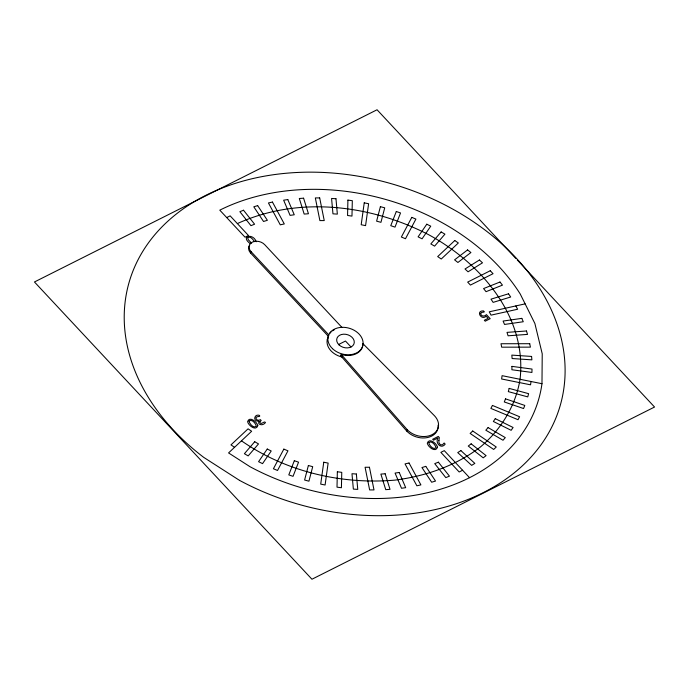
<?xml version="1.0" encoding="UTF-8"?>
<svg xmlns="http://www.w3.org/2000/svg" width="689" height="689" viewBox="0 0 689 689"><rect width="100%" height="100%" fill="white"/><g stroke="black" fill="none" stroke-linecap="round" stroke-linejoin="round"><path stroke-width="1.03" d="M234.544 447.316L230.979 444.887L248.074 428.834L251.64 431.262L228.567 452.931L250.012 466.711A201.765 150.176 15.8 0 0 541.976 383.713L542.226 353.81L534.888 323.52L520.238 294.014A201.765 150.176 15.8 0 0 219.791 210.154L245.034 237.205L248.462 235.483L230.152 215.864L226.724 217.586M531.012 381.508L530.556 384.824L501.626 378.993L502.083 375.669L541.976 383.713M327.327 339.668L328.86 334.966L250.985 251.545A8.966 6.675 15.8 0 1 252.286 242.158A8.966 6.675 15.8 0 1 264.688 244.655L341.839 327.301M328.455 336.404L250.581 252.984L250.985 251.545M438.075 425.113A17.931 13.349 15.8 0 1 427.154 437.618A17.931 13.349 15.8 0 1 406.811 431.125L340.805 355.86L341.21 354.422L343.432 355.042A17.931 13.349 15.8 0 0 362.81 345.301L362.827 343.553L434.621 415.906A17.931 13.349 15.8 0 1 432.02 434.69A17.931 13.349 15.8 0 1 407.216 429.686L341.21 354.422M406.811 431.125L407.216 429.686M338.626 344.483L345.482 341.046L351.028 346.989M462.603 470.26L459.175 471.982L440.865 452.363L444.284 450.64L469.536 477.692M237.361 223.589C298.208 195.814 370.536 204.59 428.799 234.785C480.707 263.052 527.197 316.596 520.057 379.294C515.63 406.088 500.912 429.729 480.267 447.101C455.446 466.014 425.501 476.22 394.771 480.138C341.227 484.686 285.754 471.655 241.46 440.814M525.121 303.866L489.259 311.824L491.05 315.14L517.628 309.249L515.828 305.925M340.805 355.86L342.287 356.273M251.649 243.191L248.402 239.867L247.652 237.869C250.21 235.302 253.164 239.936 254.637 241.667M250.262 243.656C239.738 235.939 253.354 232.796 256.205 241.77M515.803 258.401L377.055 109.766L34.45 281.973L311.945 579.234L654.55 407.027L517.267 259.968M250.581 252.984A8.966 6.675 15.8 0 1 249.676 245.362M341.968 357.014A17.931 13.349 15.8 0 1 327.818 337.868M329.773 333.416A17.931 13.349 15.8 0 1 331.004 332.064M332.477 330.875A17.931 13.349 15.8 0 1 334.174 329.876M257.789 425.664C256.007 431.426 248.35 425.509 247.575 421.634C249.349 415.855 257.014 421.789 257.789 425.664M437.498 447.221C435.715 452.983 428.058 447.066 427.283 443.191C429.058 437.412 436.723 443.346 437.498 447.221M337.352 471.758L337.007 487.157L341.417 487.743L341.761 472.353L337.352 471.758M347.911 200.103L347.566 215.493L351.976 216.088L352.32 200.697L347.911 200.103M511.961 366.376L511.884 369.76L531.934 372.448L532.011 369.063L511.961 366.376M438.91 440.555L438.971 442.855L440.4 444.801L442.527 444.81L444.129 442.993L445.18 444.121C441.33 449.684 434.725 442.932 437.989 437.92L433.519 440.168L432.675 439.263L438.29 436.438L439.324 437.549L438.91 440.555M249.022 421.039C249.496 423.718 253.526 428.747 256.334 426.258C255.869 423.58 251.838 418.55 249.022 421.039M428.73 442.596C429.204 445.275 433.235 450.305 436.051 447.807C435.577 445.137 431.547 440.107 428.73 442.596M323.752 462.216L320.712 484.126L325.096 485.004L328.136 463.103L323.752 462.216M364.231 202.842L361.191 224.743L365.575 225.63L368.615 203.729L364.231 202.842M259.77 421.72C260.356 426.353 264.542 420.075 265.472 422.546C264.309 424.209 261.992 425.32 260.037 424.433C257.41 424.166 259.839 420.609 258.237 421.151C253.113 421.496 253.836 414.21 258.952 415.174C262.216 417.439 254.775 415.493 256.084 418.645C256.79 420.376 258.961 420.729 260.382 419.618L261.2 420.505L259.77 421.72M480.707 313.349C480.509 316.527 484.823 316.837 486.4 314.615L490.198 318.68L485.202 321.195L484.333 320.264L488.148 318.344L486.184 316.251C481.18 320.859 475.462 310.506 483.463 310.885C486.374 313.039 481.111 311.342 480.707 313.349M308.379 465.514L304.598 480.026L308.93 481.198L312.703 466.686L308.379 465.514M380.397 206.657L376.616 221.16L380.948 222.332L384.72 207.82L380.397 206.657M509.162 388.398L508.318 391.628L527.757 396.89L528.601 393.66L509.162 388.398M294.324 460.717L288.794 474.893L293.032 476.34L298.561 462.164L294.324 460.717M396.296 211.506L390.766 225.682L395.004 227.129L400.533 212.961L396.296 211.506M505.511 398.845L504.288 401.963L523.571 408.551L524.785 405.433L505.511 398.845M283.842 449.116L273.412 468.761L277.529 470.475L287.959 450.821L283.842 449.116M411.798 217.371L401.368 237.025L405.485 238.738L415.906 219.085L411.798 217.371M492.437 405.433L490.861 408.413L518.025 419.713L519.601 416.742L492.437 405.433M267.254 449.03L258.582 461.682L262.543 463.645L271.216 450.994L267.254 449.03M426.784 224.201L418.102 236.852L422.073 238.825L430.746 226.173L426.784 224.201M495.288 418.662L493.35 421.479L511.152 430.306L513.09 427.49L495.288 418.662M254.723 441.718L244.397 453.698L248.178 455.903L258.504 443.923L254.723 441.718M441.149 231.943L430.823 243.932L434.604 246.137L444.93 234.148L441.149 231.943M488.096 427.576L485.823 430.212L503.013 440.245L505.287 437.61L488.096 427.576M454.783 240.53L437.687 256.584L441.253 259.012L458.349 242.959L454.783 240.53M472.732 431.004L470.139 433.441L493.677 449.443L496.269 447.015L472.732 431.004M467.581 249.909L454.585 259.848L457.918 262.475L470.906 252.536L467.581 249.909M471.147 443.828L468.253 446.033L483.196 457.841L486.089 455.627L471.147 443.828M479.441 260.003L465.006 268.986L468.072 271.802L482.498 262.819L479.441 260.003M460.907 450.606L457.737 452.587L471.672 465.376L474.842 463.396L460.907 450.606M490.267 270.734L467.659 282.102L470.441 285.074L493.048 273.705L490.267 270.734M243.518 210.231L239.867 211.695L250.942 225.665L254.594 224.209L243.518 210.231M499.99 282.025L483.575 288.57L486.046 291.68L502.462 285.134L499.99 282.025M438.385 462.181L434.733 463.637L445.809 477.615L449.461 476.159L438.385 462.181M257.66 205.623L253.802 206.803L263.525 221.479L267.384 220.299L257.66 205.623M508.534 293.79L490.999 299.155L493.135 302.376L510.678 297.011L508.534 293.79M425.793 466.367L421.944 467.547L431.667 482.231L435.526 481.051L425.793 466.367M272.456 202.058L268.434 202.954L280.268 224.838L284.299 223.942L272.456 202.058M409.059 463.008L405.029 463.904L416.871 485.788L420.893 484.892L409.059 463.008M287.813 199.577L283.635 200.18L290.086 215.373L294.255 214.77L287.813 199.577M521.823 318.361L503.099 321.065L504.537 324.441L523.261 321.746L521.823 318.361M399.241 472.482L395.073 473.076L401.515 488.268L405.683 487.674L399.241 472.482M303.591 198.191L299.31 198.492L304.168 214.064L308.448 213.762L303.591 198.191M526.474 330.987L507.009 332.374L508.077 335.793L527.533 334.406L526.474 330.987M385.16 473.782L380.879 474.092L385.737 489.655L390.017 489.354L385.16 473.782M319.687 197.915L315.329 197.924L319.885 220.592L324.243 220.583L319.687 197.915M529.729 343.708L500.998 343.742L501.687 347.178L530.418 347.144L529.729 343.708M369.442 467.254L365.084 467.263L369.64 489.931L373.998 489.922L369.442 467.254M335.974 198.751L331.573 198.458L332.959 213.831L337.352 214.124L335.974 198.751M531.581 356.437L511.824 355.111L512.134 358.538L531.891 359.856L531.581 356.437M356.368 474.015L351.976 473.722L353.354 489.095L357.755 489.388L356.368 474.015M239.496 480.354L203.72 457.367A224.183 166.859 15.8 0 1 254.982 178.072A224.183 166.859 15.8 0 1 564.937 377.184A224.183 166.859 15.8 0 1 239.496 480.354M339.005 344.87A8.966 6.675 15.8 0 0 353.896 344.069A8.966 6.675 15.8 0 0 343.535 334.191A8.966 6.675 15.8 0 0 339.005 344.87M332.529 348.694A17.931 13.349 15.8 0 0 362.319 347.101A17.931 13.349 15.8 0 0 341.58 327.335A17.931 13.349 15.8 0 0 332.529 348.694"/></g></svg>
